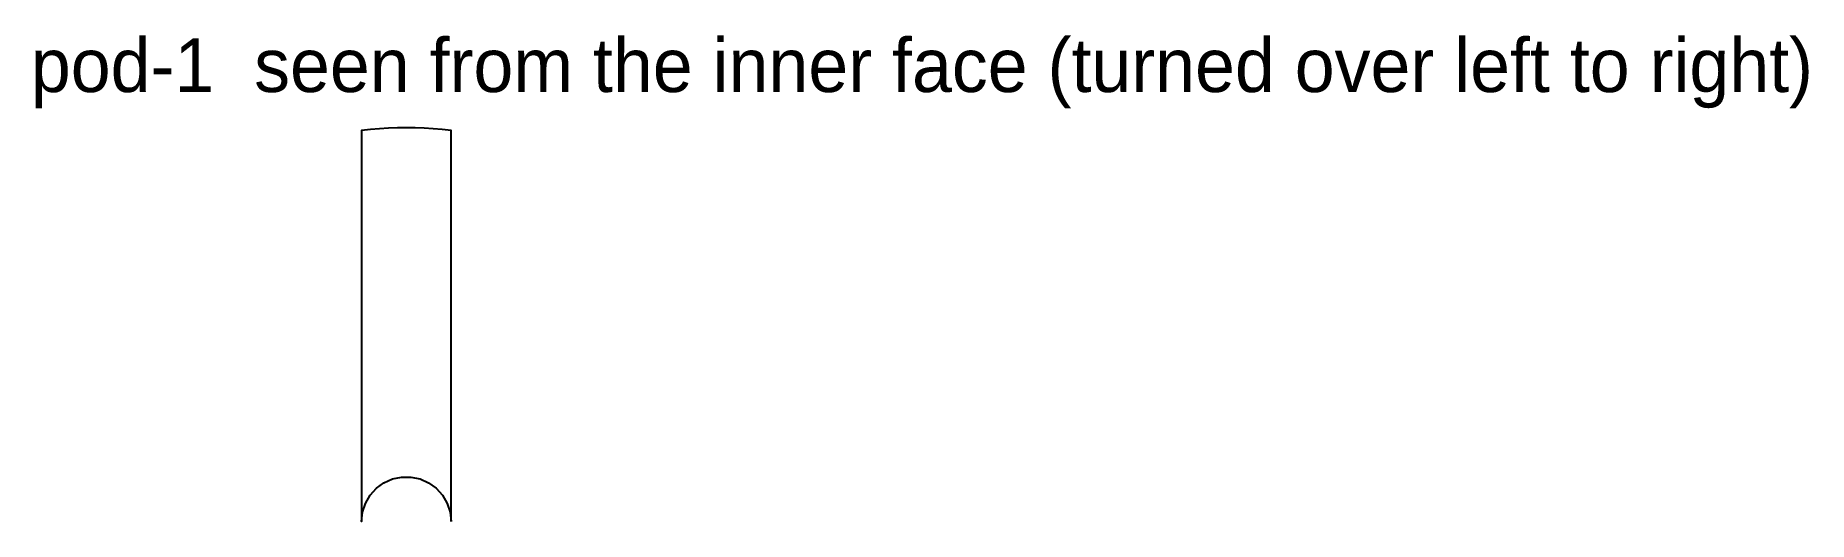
# Model space of a CAD drawing. Header units: millimetres. Extents: x 3 to 201, y 44 to 98.
import ezdxf

# ---------------------------------------------------------------- set-up
doc = ezdxf.new("R2010")
doc.units = ezdxf.units.MM
doc.layers.add('NOTES', color=7, linetype='Continuous')
doc.layers.add('POCKET_6MM_UNDERSIDE', color=6, linetype='Continuous')

msp = doc.modelspace()

# ---------------------------------------------------------------- linework, layer by layer
at = {"layer": 'POCKET_6MM_UNDERSIDE'}
msp.add_lwpolyline([(49, 44), (49, 87.71), (48, 87.82), (47, 87.9), (46, 87.95), (45, 87.99), (44, 88), (43, 87.99), (42, 87.95), (41, 87.9), (40, 87.82), (39, 87.71), (39, 44), (39.11, 45.04), (39.43, 46.03), (39.95, 46.94), (40.65, 47.72), (41.5, 48.33), (42.45, 48.76), (43.48, 48.97), (44.52, 48.97), (45.55, 48.76), (46.5, 48.33), (47.35, 47.72), (48.05, 46.94), (48.57, 46.03), (48.89, 45.04), (49, 44)], close=True, dxfattribs=at)

# ---------------------------------------------------------------- texts
at = {"layer": 'NOTES'}
msp.add_text('pod-1  seen from the inner face (turned over left to right)', height=6, dxfattribs=at).set_placement((2, 92))

doc.saveas('drawing.dxf')
